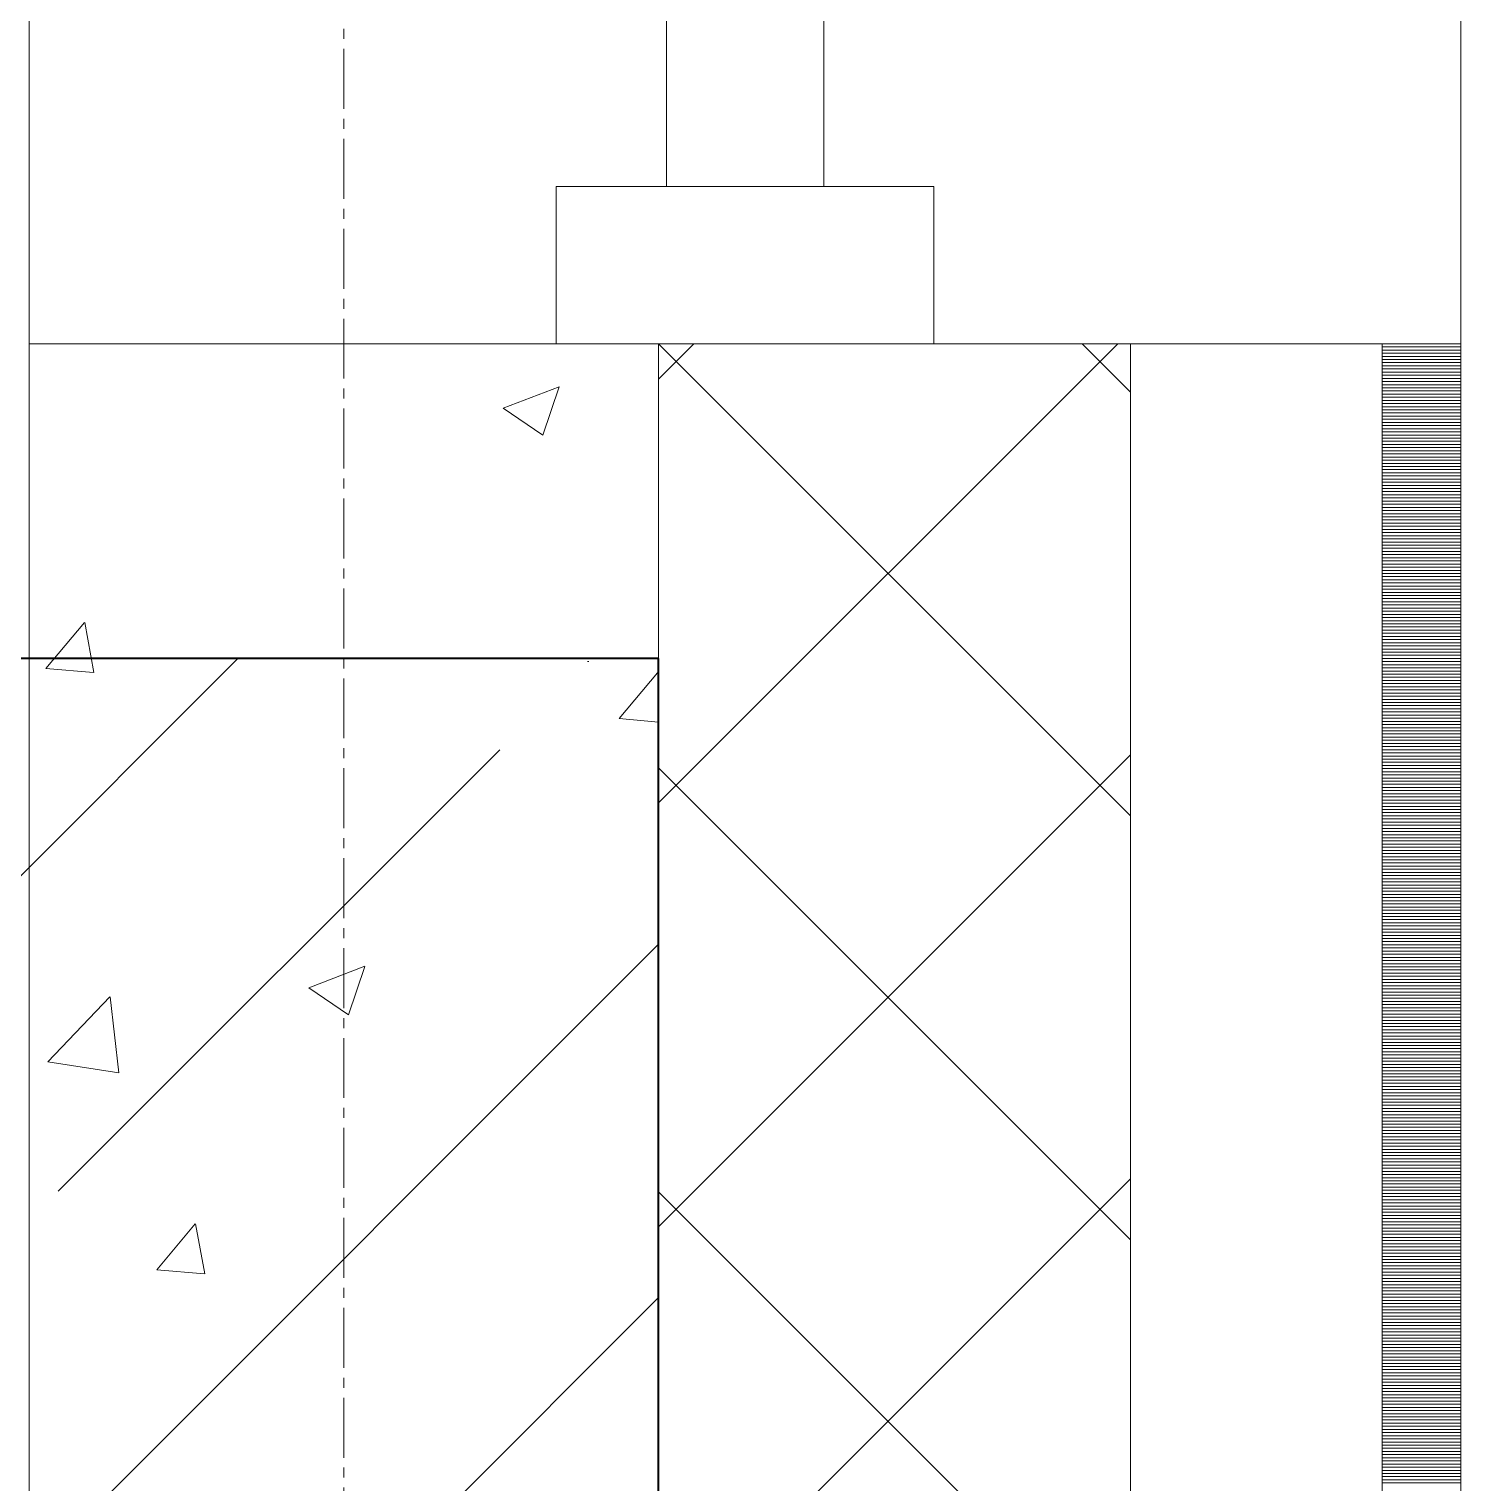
# Model space of a CAD drawing. Header units: millimetres. Extents: x 470010 to 1231400, y -134005 to 421770.
# Drawn here: x 529004.5 to 529459.5, y -72097.9 to -71635.9 of the extents above; entities that cross this region are included whole.
import ezdxf

# ---------------------------------------------------------------- set-up
doc = ezdxf.new("R2010")
doc.units = ezdxf.units.MM
doc.linetypes.add('CENTER2', pattern=[28.575, 19.05, -3.175, 3.175, -3.175])
doc.linetypes.add('HIDDEN2', pattern=[4.7625, 3.175, -1.5875])
for name, color, linetype, lineweight in [('A-Wall_Материал_Газоблок_Контур', 250, 'Continuous', 0), ('АР_Колонны', 70, 'Continuous', 30), ('АР_Окна', 4, 'Continuous', 5), ('АР_Стены ЖБ', 7, 'Continuous', 35), ('АР_Стены ПЕНОблок', 52, 'Continuous', 20), ('АР_Тонкая', 254, 'Continuous', 5), ('АР_Утеплитель', 31, 'Continuous', 0), ('АР_Штриховка', 8, 'Continuous', 0)]:
    doc.layers.add(name, color=color, linetype=linetype, lineweight=lineweight)
doc.layers.add('АР_Оси_РД_100', color=7, linetype='Continuous', lineweight=0, true_color=0x525252)

msp = doc.modelspace()

# ---------------------------------------------------------------- hatches: boundary and pattern name
at = {"layer": 'АР_Штриховка', "linetype": 'Continuous', "lineweight": 5, "true_color": 0x000000}
h = msp.add_hatch(dxfattribs=at)
h.set_pattern_fill('ANSI35', color=18, scale=25, style=0)
h.set_pattern_definition([(45, (509004.53, -133435.88), (-112.2532, 112.2532), []), (45, (509116.79, -133435.88), (-112.2532, 112.2532), [198.4375, -39.6875, 0, -39.6875])])
h.paths.add_polyline_path([(529204.532, -71835.876), (528984.532, -71835.876), (528984.532, -73035.876), (529204.532, -73035.876)], flags=0)

# ---------------------------------------------------------------- linework, layer by layer
at = {"layer": 'A-Wall_Материал_Газоблок_Контур', "color": 18, "linetype": 'Continuous', "lineweight": 0, "true_color": 0x000000}
for p, q in [((529004.532, -68435.876), (529004.532, -71735.876)), ((529459.532, -71735.876), (529459.532, -68435.876))]:
    msp.add_line(p, q, dxfattribs=at)
at = {"layer": 'АР_Колонны', "color": 18, "linetype": 'HIDDEN2', "lineweight": 25, "true_color": 0x000000}
for p, q in [((528984.532, -71835.876), (529204.532, -71835.876)), ((528984.532, -71835.876), (529204.532, -71835.876)), ((529204.532, -71835.876), (529204.532, -73035.876))]:
    msp.add_line(p, q, dxfattribs=at)
at = {"layer": 'АР_Колонны', "color": 18, "linetype": 'Continuous', "lineweight": 30, "true_color": 0x000000}
for p, q in [((529204.532, -71835.876), (528984.532, -71835.876)), ((529204.532, -71835.876), (528984.532, -71835.876)), ((529204.532, -73035.876), (529204.532, -71835.876))]:
    msp.add_line(p, q, dxfattribs=at)
at = {"layer": 'АР_Окна', "color": 18, "linetype": 'Continuous', "lineweight": 5, "true_color": 0x000000}
for p, q in [((529004.532, -68435.876), (529004.532, -71735.876)), ((529459.532, -68435.876), (529459.532, -71735.876)), ((529207.032, -71685.876), (529207.032, -68485.876)), ((529257.032, -68485.876), (529257.032, -71685.876)), ((529257.032, -71685.876), (529207.032, -71685.876)), ((529257.032, -71685.876), (529207.032, -71685.876))]:
    msp.add_line(p, q, dxfattribs=at)
msp.add_lwpolyline([(529292.032, -71685.876), (529292.032, -71735.876), (529172.032, -71735.876), (529172.032, -71685.876)], close=True, dxfattribs=at)
msp.add_lwpolyline([(529292.032, -71685.876), (529292.032, -71735.876), (529172.032, -71735.876), (529172.032, -71685.876)], close=True, dxfattribs=at)
at = {"layer": 'АР_Оси_РД_100', "linetype": 'CENTER2'}
msp.add_line((529104.533, -97435.876), (529104.533, -61707.197), dxfattribs=at)
at = {"layer": 'АР_Стены ЖБ', "color": 18, "linetype": 'Continuous', "lineweight": 40, "true_color": 0x000000}
for p, q in [((529204.532, -71835.876), (528984.532, -71835.876)), ((529204.532, -71835.876), (528984.532, -71835.876)), ((529204.532, -73035.876), (529204.532, -71835.876))]:
    msp.add_line(p, q, dxfattribs=at)
at = {"layer": 'АР_Стены ПЕНОблок', "color": 18, "linetype": 'Continuous', "lineweight": 20, "true_color": 0x000000}
for p, q in [((529204.532, -71735.876), (529004.532, -71735.876)), ((529204.532, -71735.876), (529004.532, -71735.876)), ((529004.532, -71735.876), (529004.532, -81935.876)), ((529204.532, -81935.876), (529204.532, -71735.876))]:
    msp.add_line(p, q, dxfattribs=at)
at = {"layer": 'АР_Тонкая', "color": 18, "linetype": 'Continuous', "lineweight": 5, "true_color": 0x000000}
for p, q in [((529434.532, -71735.876), (529354.532, -71735.876)), ((529434.532, -71735.876), (529354.532, -71735.876)), ((529354.532, -71735.876), (529354.532, -81935.876)), ((529459.532, -71735.876), (529434.532, -71735.876)), ((529434.532, -81935.876), (529434.532, -71735.876)), ((529459.532, -71735.876), (529434.532, -71735.876)), ((529434.532, -71735.876), (529434.532, -81935.876)), ((529459.532, -81935.876), (529459.532, -71735.876))]:
    msp.add_line(p, q, dxfattribs=at)
at = {"layer": 'АР_Утеплитель', "color": 18, "linetype": 'Continuous', "lineweight": 0, "true_color": 0x000000}
for p, q in [((529354.532, -71735.876), (529204.532, -71735.876)), ((529354.532, -71735.876), (529204.532, -71735.876)), ((529204.532, -71735.876), (529204.532, -81935.876)), ((529354.532, -81935.876), (529354.532, -71735.876))]:
    msp.add_line(p, q, dxfattribs=at)
at = {"layer": 'АР_Штриховка', "color": 18, "linetype": 'Continuous', "lineweight": 0, "true_color": 0x000000}
for p, q in [((529204.532, -71747.092), (529215.749, -71735.876)), ((529204.532, -71881.796), (529350.453, -71735.876)), ((529204.532, -71747.092), (529215.749, -71735.876)), ((529204.532, -71881.796), (529350.453, -71735.876)), ((529354.532, -71885.94), (529204.532, -71735.94)), ((529354.532, -71885.94), (529204.532, -71735.94)), ((529354.532, -71751.236), (529339.172, -71735.876)), ((529354.532, -71751.236), (529339.172, -71735.876)), ((529434.532, -71736.876), (529459.532, -71736.876)), ((529434.532, -71736.876), (529459.532, -71736.876)), ((529434.532, -71737.876), (529459.532, -71737.876)), ((529434.532, -71737.876), (529459.532, -71737.876)), ((529434.532, -71738.876), (529459.532, -71738.876)), ((529434.532, -71738.876), (529459.532, -71738.876)), ((529434.532, -71739.876), (529459.532, -71739.876)), ((529434.532, -71739.876), (529459.532, -71739.876)), ((529434.532, -71740.876), (529459.532, -71740.876)), ((529434.532, -71740.876), (529459.532, -71740.876)), ((529434.532, -71741.876), (529459.532, -71741.876)), ((529434.532, -71741.876), (529459.532, -71741.876)), ((529434.532, -71742.876), (529459.532, -71742.876)), ((529434.532, -71742.876), (529459.532, -71742.876)), ((529434.532, -71743.876), (529459.532, -71743.876)), ((529434.532, -71743.876), (529459.532, -71743.876)), ((529434.532, -71744.876), (529459.532, -71744.876)), ((529434.532, -71744.876), (529459.532, -71744.876)), ((529434.532, -71745.876), (529459.532, -71745.876)), ((529434.532, -71745.876), (529459.532, -71745.876)), ((529434.532, -71746.876), (529459.532, -71746.876)), ((529434.532, -71746.876), (529459.532, -71746.876)), ((529434.532, -71747.876), (529459.532, -71747.876)), ((529434.532, -71747.876), (529459.532, -71747.876)), ((529155.187, -71756.339), (529172.971, -71749.512)), ((529155.187, -71756.339), (529172.971, -71749.512)), ((529167.804, -71764.911), (529172.954, -71749.562)), ((529167.804, -71764.911), (529172.954, -71749.562)), ((529434.532, -71748.876), (529459.532, -71748.876)), ((529434.532, -71748.876), (529459.532, -71748.876)), ((529434.532, -71749.876), (529459.532, -71749.876)), ((529434.532, -71749.876), (529459.532, -71749.876)), ((529434.532, -71750.876), (529459.532, -71750.876)), ((529434.532, -71750.876), (529459.532, -71750.876)), ((529434.532, -71751.876), (529459.532, -71751.876)), ((529434.532, -71751.876), (529459.532, -71751.876)), ((529434.532, -71752.876), (529459.532, -71752.876)), ((529434.532, -71752.876), (529459.532, -71752.876)), ((529155.165, -71756.387), (529167.799, -71764.909)), ((529155.165, -71756.387), (529167.799, -71764.909)), ((529434.532, -71753.876), (529459.532, -71753.876)), ((529434.532, -71753.876), (529459.532, -71753.876)), ((529434.532, -71754.876), (529459.532, -71754.876)), ((529434.532, -71754.876), (529459.532, -71754.876)), ((529434.532, -71755.876), (529459.532, -71755.876)), ((529434.532, -71755.876), (529459.532, -71755.876)), ((529434.532, -71756.876), (529459.532, -71756.876)), ((529434.532, -71756.876), (529459.532, -71756.876)), ((529434.532, -71757.876), (529459.532, -71757.876)), ((529434.532, -71757.876), (529459.532, -71757.876)), ((529434.532, -71758.876), (529459.532, -71758.876)), ((529434.532, -71758.876), (529459.532, -71758.876)), ((529434.532, -71759.876), (529459.532, -71759.876)), ((529434.532, -71759.876), (529459.532, -71759.876)), ((529434.532, -71760.876), (529459.532, -71760.876)), ((529434.532, -71760.876), (529459.532, -71760.876)), ((529434.532, -71761.876), (529459.532, -71761.876)), ((529434.532, -71761.876), (529459.532, -71761.876)), ((529434.532, -71762.876), (529459.532, -71762.876)), ((529434.532, -71762.876), (529459.532, -71762.876)), ((529434.532, -71763.876), (529459.532, -71763.876)), ((529434.532, -71763.876), (529459.532, -71763.876)), ((529434.532, -71764.876), (529459.532, -71764.876)), ((529434.532, -71764.876), (529459.532, -71764.876)), ((529434.532, -71765.876), (529459.532, -71765.876)), ((529434.532, -71765.876), (529459.532, -71765.876)), ((529434.532, -71766.876), (529459.532, -71766.876)), ((529434.532, -71766.876), (529459.532, -71766.876)), ((529434.532, -71767.876), (529459.532, -71767.876)), ((529434.532, -71767.876), (529459.532, -71767.876)), ((529434.532, -71768.876), (529459.532, -71768.876)), ((529434.532, -71768.876), (529459.532, -71768.876)), ((529434.532, -71769.876), (529459.532, -71769.876)), ((529434.532, -71769.876), (529459.532, -71769.876)), ((529434.532, -71770.876), (529459.532, -71770.876)), ((529434.532, -71770.876), (529459.532, -71770.876)), ((529434.532, -71771.876), (529459.532, -71771.876)), ((529434.532, -71771.876), (529459.532, -71771.876)), ((529434.532, -71772.876), (529459.532, -71772.876)), ((529434.532, -71772.876), (529459.532, -71772.876)), ((529434.532, -71773.876), (529459.532, -71773.876)), ((529434.532, -71773.876), (529459.532, -71773.876)), ((529434.532, -71774.876), (529459.532, -71774.876)), ((529434.532, -71774.876), (529459.532, -71774.876)), ((529434.532, -71775.876), (529459.532, -71775.876)), ((529434.532, -71775.876), (529459.532, -71775.876)), ((529434.532, -71776.876), (529459.532, -71776.876)), ((529434.532, -71776.876), (529459.532, -71776.876)), ((529434.532, -71777.876), (529459.532, -71777.876)), ((529434.532, -71777.876), (529459.532, -71777.876)), ((529434.532, -71778.876), (529459.532, -71778.876)), ((529434.532, -71778.876), (529459.532, -71778.876)), ((529434.532, -71779.876), (529459.532, -71779.876)), ((529434.532, -71779.876), (529459.532, -71779.876)), ((529434.532, -71780.876), (529459.532, -71780.876)), ((529434.532, -71780.876), (529459.532, -71780.876)), ((529434.532, -71781.876), (529459.532, -71781.876)), ((529434.532, -71781.876), (529459.532, -71781.876)), ((529434.532, -71782.876), (529459.532, -71782.876)), ((529434.532, -71782.876), (529459.532, -71782.876)), ((529434.532, -71783.876), (529459.532, -71783.876)), ((529434.532, -71783.876), (529459.532, -71783.876)), ((529434.532, -71784.876), (529459.532, -71784.876)), ((529434.532, -71784.876), (529459.532, -71784.876)), ((529434.532, -71785.876), (529459.532, -71785.876)), ((529434.532, -71785.876), (529459.532, -71785.876)), ((529434.532, -71786.876), (529459.532, -71786.876)), ((529434.532, -71786.876), (529459.532, -71786.876)), ((529434.532, -71787.876), (529459.532, -71787.876)), ((529434.532, -71787.876), (529459.532, -71787.876)), ((529434.532, -71788.876), (529459.532, -71788.876)), ((529434.532, -71788.876), (529459.532, -71788.876)), ((529434.532, -71789.876), (529459.532, -71789.876)), ((529434.532, -71789.876), (529459.532, -71789.876)), ((529434.532, -71790.876), (529459.532, -71790.876)), ((529434.532, -71790.876), (529459.532, -71790.876)), ((529434.532, -71791.876), (529459.532, -71791.876)), ((529434.532, -71791.876), (529459.532, -71791.876)), ((529434.532, -71792.876), (529459.532, -71792.876)), ((529434.532, -71792.876), (529459.532, -71792.876)), ((529434.532, -71793.876), (529459.532, -71793.876)), ((529434.532, -71793.876), (529459.532, -71793.876)), ((529434.532, -71794.876), (529459.532, -71794.876)), ((529434.532, -71794.876), (529459.532, -71794.876)), ((529434.532, -71795.876), (529459.532, -71795.876)), ((529434.532, -71795.876), (529459.532, -71795.876)), ((529434.532, -71796.876), (529459.532, -71796.876)), ((529434.532, -71796.876), (529459.532, -71796.876)), ((529434.532, -71797.876), (529459.532, -71797.876)), ((529434.532, -71797.876), (529459.532, -71797.876)), ((529434.532, -71798.876), (529459.532, -71798.876)), ((529434.532, -71798.876), (529459.532, -71798.876)), ((529434.532, -71799.876), (529459.532, -71799.876)), ((529434.532, -71799.876), (529459.532, -71799.876)), ((529434.532, -71800.876), (529459.532, -71800.876)), ((529434.532, -71800.876), (529459.532, -71800.876)), ((529434.532, -71801.876), (529459.532, -71801.876)), ((529434.532, -71801.876), (529459.532, -71801.876)), ((529434.532, -71802.876), (529459.532, -71802.876)), ((529434.532, -71802.876), (529459.532, -71802.876)), ((529434.532, -71803.876), (529459.532, -71803.876)), ((529434.532, -71803.876), (529459.532, -71803.876)), ((529434.532, -71804.876), (529459.532, -71804.876)), ((529434.532, -71804.876), (529459.532, -71804.876)), ((529434.532, -71805.876), (529459.532, -71805.876)), ((529434.532, -71805.876), (529459.532, -71805.876)), ((529434.532, -71806.876), (529459.532, -71806.876)), ((529434.532, -71806.876), (529459.532, -71806.876)), ((529434.532, -71807.876), (529459.532, -71807.876)), ((529434.532, -71807.876), (529459.532, -71807.876)), ((529434.532, -71808.876), (529459.532, -71808.876)), ((529434.532, -71808.876), (529459.532, -71808.876)), ((529434.532, -71809.876), (529459.532, -71809.876)), ((529434.532, -71809.876), (529459.532, -71809.876)), ((529434.532, -71810.876), (529459.532, -71810.876)), ((529434.532, -71810.876), (529459.532, -71810.876)), ((529434.532, -71811.876), (529459.532, -71811.876)), ((529434.532, -71811.876), (529459.532, -71811.876)), ((529434.532, -71812.876), (529459.532, -71812.876)), ((529434.532, -71812.876), (529459.532, -71812.876)), ((529434.532, -71813.876), (529459.532, -71813.876)), ((529434.532, -71813.876), (529459.532, -71813.876)), ((529434.532, -71814.876), (529459.532, -71814.876)), ((529434.532, -71814.876), (529459.532, -71814.876)), ((529434.532, -71815.876), (529459.532, -71815.876)), ((529434.532, -71815.876), (529459.532, -71815.876)), ((529434.532, -71816.876), (529459.532, -71816.876)), ((529434.532, -71816.876), (529459.532, -71816.876)), ((529434.532, -71817.876), (529459.532, -71817.876)), ((529434.532, -71817.876), (529459.532, -71817.876)), ((529434.532, -71818.876), (529459.532, -71818.876)), ((529434.532, -71818.876), (529459.532, -71818.876)), ((529434.532, -71819.876), (529459.532, -71819.876)), ((529434.532, -71819.876), (529459.532, -71819.876)), ((529434.532, -71820.876), (529459.532, -71820.876)), ((529434.532, -71820.876), (529459.532, -71820.876)), ((529434.532, -71821.876), (529459.532, -71821.876)), ((529434.532, -71821.876), (529459.532, -71821.876)), ((529009.816, -71839.059), (529022.062, -71824.466)), ((529009.816, -71839.059), (529022.062, -71824.466)), ((529025.088, -71840.372), (529022.152, -71824.45)), ((529025.088, -71840.372), (529022.152, -71824.45)), ((529434.532, -71822.876), (529459.532, -71822.876)), ((529434.532, -71822.876), (529459.532, -71822.876)), ((529434.532, -71823.876), (529459.532, -71823.876)), ((529434.532, -71823.876), (529459.532, -71823.876)), ((529434.532, -71824.876), (529459.532, -71824.876)), ((529434.532, -71824.876), (529459.532, -71824.876)), ((529434.532, -71825.876), (529459.532, -71825.876)), ((529434.532, -71825.876), (529459.532, -71825.876)), ((529434.532, -71826.876), (529459.532, -71826.876)), ((529434.532, -71826.876), (529459.532, -71826.876)), ((529434.532, -71827.876), (529459.532, -71827.876)), ((529434.532, -71827.876), (529459.532, -71827.876)), ((529434.532, -71828.876), (529459.532, -71828.876)), ((529434.532, -71828.876), (529459.532, -71828.876)), ((529434.532, -71829.876), (529459.532, -71829.876)), ((529434.532, -71829.876), (529459.532, -71829.876)), ((529434.532, -71830.876), (529459.532, -71830.876)), ((529434.532, -71830.876), (529459.532, -71830.876)), ((529434.532, -71831.876), (529459.532, -71831.876)), ((529434.532, -71831.876), (529459.532, -71831.876)), ((529434.532, -71832.876), (529459.532, -71832.876)), ((529434.532, -71832.876), (529459.532, -71832.876)), ((529434.532, -71833.876), (529459.532, -71833.876)), ((529434.532, -71833.876), (529459.532, -71833.876)), ((529434.532, -71834.876), (529459.532, -71834.876)), ((529434.532, -71834.876), (529459.532, -71834.876)), ((529434.532, -71835.876), (529459.532, -71835.876)), ((529434.532, -71835.876), (529459.532, -71835.876)), ((529009.816, -71839.06), (529024.998, -71840.388)), ((529009.816, -71839.06), (529024.998, -71840.388)), ((529192.001, -71854.998), (529204.246, -71840.405)), ((529192.001, -71854.998), (529204.246, -71840.405)), ((529204.532, -71841.456), (529204.336, -71840.39)), ((529204.532, -71841.456), (529204.336, -71840.39)), ((529434.532, -71836.876), (529459.532, -71836.876)), ((529434.532, -71836.876), (529459.532, -71836.876)), ((529434.532, -71837.876), (529459.532, -71837.876)), ((529434.532, -71837.876), (529459.532, -71837.876)), ((529434.532, -71838.876), (529459.532, -71838.876)), ((529434.532, -71838.876), (529459.532, -71838.876)), ((529434.532, -71839.876), (529459.532, -71839.876)), ((529434.532, -71839.876), (529459.532, -71839.876)), ((529434.532, -71840.876), (529459.532, -71840.876)), ((529434.532, -71840.876), (529459.532, -71840.876)), ((529434.532, -71841.876), (529459.532, -71841.876)), ((529434.532, -71841.876), (529459.532, -71841.876)), ((529434.532, -71842.876), (529459.532, -71842.876)), ((529434.532, -71842.876), (529459.532, -71842.876)), ((529434.532, -71843.876), (529459.532, -71843.876)), ((529434.532, -71843.876), (529459.532, -71843.876)), ((529434.532, -71844.876), (529459.532, -71844.876)), ((529434.532, -71844.876), (529459.532, -71844.876)), ((529434.532, -71845.876), (529459.532, -71845.876)), ((529434.532, -71845.876), (529459.532, -71845.876)), ((529434.532, -71846.876), (529459.532, -71846.876)), ((529434.532, -71846.876), (529459.532, -71846.876)), ((529434.532, -71847.876), (529459.532, -71847.876)), ((529434.532, -71847.876), (529459.532, -71847.876)), ((529434.532, -71848.876), (529459.532, -71848.876)), ((529434.532, -71848.876), (529459.532, -71848.876)), ((529434.532, -71849.876), (529459.532, -71849.876)), ((529434.532, -71849.876), (529459.532, -71849.876)), ((529434.532, -71850.876), (529459.532, -71850.876)), ((529434.532, -71850.876), (529459.532, -71850.876)), ((529434.532, -71851.876), (529459.532, -71851.876)), ((529434.532, -71851.876), (529459.532, -71851.876)), ((529434.532, -71852.876), (529459.532, -71852.876)), ((529434.532, -71852.876), (529459.532, -71852.876)), ((529434.532, -71853.876), (529459.532, -71853.876)), ((529434.532, -71853.876), (529459.532, -71853.876)), ((529192.001, -71854.999), (529204.532, -71856.095)), ((529192.001, -71854.999), (529204.532, -71856.095)), ((529434.532, -71854.876), (529459.532, -71854.876)), ((529434.532, -71854.876), (529459.532, -71854.876)), ((529434.532, -71855.876), (529459.532, -71855.876)), ((529434.532, -71855.876), (529459.532, -71855.876)), ((529434.532, -71856.876), (529459.532, -71856.876)), ((529434.532, -71856.876), (529459.532, -71856.876)), ((529434.532, -71857.876), (529459.532, -71857.876)), ((529434.532, -71857.876), (529459.532, -71857.876)), ((529434.532, -71858.876), (529459.532, -71858.876)), ((529434.532, -71858.876), (529459.532, -71858.876)), ((529434.532, -71859.876), (529459.532, -71859.876)), ((529434.532, -71859.876), (529459.532, -71859.876)), ((529434.532, -71860.876), (529459.532, -71860.876)), ((529434.532, -71860.876), (529459.532, -71860.876)), ((529434.532, -71861.876), (529459.532, -71861.876)), ((529434.532, -71861.876), (529459.532, -71861.876)), ((529434.532, -71862.876), (529459.532, -71862.876)), ((529434.532, -71862.876), (529459.532, -71862.876)), ((529434.532, -71863.876), (529459.532, -71863.876)), ((529434.532, -71863.876), (529459.532, -71863.876)), ((529204.532, -72016.5), (529354.532, -71866.5)), ((529204.532, -72016.5), (529354.532, -71866.5)), ((529434.532, -71864.876), (529459.532, -71864.876)), ((529434.532, -71864.876), (529459.532, -71864.876)), ((529434.532, -71865.876), (529459.532, -71865.876)), ((529434.532, -71865.876), (529459.532, -71865.876)), ((529434.532, -71866.876), (529459.532, -71866.876)), ((529434.532, -71866.876), (529459.532, -71866.876)), ((529434.532, -71867.876), (529459.532, -71867.876)), ((529434.532, -71867.876), (529459.532, -71867.876)), ((529354.532, -72020.644), (529204.532, -71870.644)), ((529354.532, -72020.644), (529204.532, -71870.644)), ((529434.532, -71868.876), (529459.532, -71868.876)), ((529434.532, -71868.876), (529459.532, -71868.876)), ((529434.532, -71869.876), (529459.532, -71869.876)), ((529434.532, -71869.876), (529459.532, -71869.876)), ((529434.532, -71870.876), (529459.532, -71870.876)), ((529434.532, -71870.876), (529459.532, -71870.876)), ((529434.532, -71871.876), (529459.532, -71871.876)), ((529434.532, -71871.876), (529459.532, -71871.876)), ((529434.532, -71872.876), (529459.532, -71872.876)), ((529434.532, -71872.876), (529459.532, -71872.876)), ((529434.532, -71873.876), (529459.532, -71873.876)), ((529434.532, -71873.876), (529459.532, -71873.876)), ((529434.532, -71874.876), (529459.532, -71874.876)), ((529434.532, -71874.876), (529459.532, -71874.876)), ((529434.532, -71875.876), (529459.532, -71875.876)), ((529434.532, -71875.876), (529459.532, -71875.876)), ((529434.532, -71876.876), (529459.532, -71876.876)), ((529434.532, -71876.876), (529459.532, -71876.876)), ((529434.532, -71877.876), (529459.532, -71877.876)), ((529434.532, -71877.876), (529459.532, -71877.876)), ((529434.532, -71878.876), (529459.532, -71878.876)), ((529434.532, -71878.876), (529459.532, -71878.876)), ((529434.532, -71879.876), (529459.532, -71879.876)), ((529434.532, -71879.876), (529459.532, -71879.876)), ((529434.532, -71880.876), (529459.532, -71880.876)), ((529434.532, -71880.876), (529459.532, -71880.876)), ((529434.532, -71881.876), (529459.532, -71881.876)), ((529434.532, -71881.876), (529459.532, -71881.876)), ((529434.532, -71882.876), (529459.532, -71882.876)), ((529434.532, -71882.876), (529459.532, -71882.876)), ((529434.532, -71883.876), (529459.532, -71883.876)), ((529434.532, -71883.876), (529459.532, -71883.876)), ((529434.532, -71884.876), (529459.532, -71884.876)), ((529434.532, -71884.876), (529459.532, -71884.876)), ((529434.532, -71885.876), (529459.532, -71885.876)), ((529434.532, -71885.876), (529459.532, -71885.876)), ((529434.532, -71886.876), (529459.532, -71886.876)), ((529434.532, -71886.876), (529459.532, -71886.876)), ((529434.532, -71887.876), (529459.532, -71887.876)), ((529434.532, -71887.876), (529459.532, -71887.876)), ((529434.532, -71888.876), (529459.532, -71888.876)), ((529434.532, -71888.876), (529459.532, -71888.876)), ((529434.532, -71889.876), (529459.532, -71889.876)), ((529434.532, -71889.876), (529459.532, -71889.876)), ((529434.532, -71890.876), (529459.532, -71890.876)), ((529434.532, -71890.876), (529459.532, -71890.876)), ((529434.532, -71891.876), (529459.532, -71891.876)), ((529434.532, -71891.876), (529459.532, -71891.876)), ((529434.532, -71892.876), (529459.532, -71892.876)), ((529434.532, -71892.876), (529459.532, -71892.876)), ((529434.532, -71893.876), (529459.532, -71893.876)), ((529434.532, -71893.876), (529459.532, -71893.876)), ((529434.532, -71894.876), (529459.532, -71894.876)), ((529434.532, -71894.876), (529459.532, -71894.876)), ((529434.532, -71895.876), (529459.532, -71895.876)), ((529434.532, -71895.876), (529459.532, -71895.876)), ((529434.532, -71896.876), (529459.532, -71896.876)), ((529434.532, -71896.876), (529459.532, -71896.876)), ((529434.532, -71897.876), (529459.532, -71897.876)), ((529434.532, -71897.876), (529459.532, -71897.876)), ((529434.532, -71898.876), (529459.532, -71898.876)), ((529434.532, -71898.876), (529459.532, -71898.876)), ((529434.532, -71899.876), (529459.532, -71899.876)), ((529434.532, -71899.876), (529459.532, -71899.876)), ((529434.532, -71900.876), (529459.532, -71900.876)), ((529434.532, -71900.876), (529459.532, -71900.876)), ((529434.532, -71901.876), (529459.532, -71901.876)), ((529434.532, -71901.876), (529459.532, -71901.876)), ((529434.532, -71902.876), (529459.532, -71902.876)), ((529434.532, -71902.876), (529459.532, -71902.876)), ((529434.532, -71903.876), (529459.532, -71903.876)), ((529434.532, -71903.876), (529459.532, -71903.876)), ((529434.532, -71904.876), (529459.532, -71904.876)), ((529434.532, -71904.876), (529459.532, -71904.876)), ((529434.532, -71905.876), (529459.532, -71905.876)), ((529434.532, -71905.876), (529459.532, -71905.876)), ((529434.532, -71906.876), (529459.532, -71906.876)), ((529434.532, -71906.876), (529459.532, -71906.876)), ((529434.532, -71907.876), (529459.532, -71907.876)), ((529434.532, -71907.876), (529459.532, -71907.876)), ((529434.532, -71908.876), (529459.532, -71908.876)), ((529434.532, -71908.876), (529459.532, -71908.876)), ((529434.532, -71909.876), (529459.532, -71909.876)), ((529434.532, -71909.876), (529459.532, -71909.876)), ((529434.532, -71910.876), (529459.532, -71910.876)), ((529434.532, -71910.876), (529459.532, -71910.876)), ((529434.532, -71911.876), (529459.532, -71911.876)), ((529434.532, -71911.876), (529459.532, -71911.876)), ((529434.532, -71912.876), (529459.532, -71912.876)), ((529434.532, -71912.876), (529459.532, -71912.876)), ((529434.532, -71913.876), (529459.532, -71913.876)), ((529434.532, -71913.876), (529459.532, -71913.876)), ((529434.532, -71914.876), (529459.532, -71914.876)), ((529434.532, -71914.876), (529459.532, -71914.876)), ((529434.532, -71915.876), (529459.532, -71915.876)), ((529434.532, -71915.876), (529459.532, -71915.876)), ((529434.532, -71916.876), (529459.532, -71916.876)), ((529434.532, -71916.876), (529459.532, -71916.876)), ((529434.532, -71917.876), (529459.532, -71917.876)), ((529434.532, -71917.876), (529459.532, -71917.876)), ((529434.532, -71918.876), (529459.532, -71918.876)), ((529434.532, -71918.876), (529459.532, -71918.876)), ((529434.532, -71919.876), (529459.532, -71919.876)), ((529434.532, -71919.876), (529459.532, -71919.876)), ((529434.532, -71920.876), (529459.532, -71920.876)), ((529434.532, -71920.876), (529459.532, -71920.876)), ((529434.532, -71921.876), (529459.532, -71921.876)), ((529434.532, -71921.876), (529459.532, -71921.876)), ((529434.532, -71922.876), (529459.532, -71922.876)), ((529434.532, -71922.876), (529459.532, -71922.876)), ((529434.532, -71923.876), (529459.532, -71923.876)), ((529434.532, -71923.876), (529459.532, -71923.876)), ((529434.532, -71924.876), (529459.532, -71924.876)), ((529434.532, -71924.876), (529459.532, -71924.876)), ((529434.532, -71925.876), (529459.532, -71925.876)), ((529434.532, -71925.876), (529459.532, -71925.876)), ((529434.532, -71926.876), (529459.532, -71926.876)), ((529434.532, -71926.876), (529459.532, -71926.876)), ((529434.532, -71927.876), (529459.532, -71927.876)), ((529434.532, -71927.876), (529459.532, -71927.876)), ((529434.532, -71928.876), (529459.532, -71928.876)), ((529434.532, -71928.876), (529459.532, -71928.876)), ((529434.532, -71929.876), (529459.532, -71929.876)), ((529434.532, -71929.876), (529459.532, -71929.876)), ((529434.532, -71930.876), (529459.532, -71930.876)), ((529434.532, -71930.876), (529459.532, -71930.876)), ((529434.532, -71931.876), (529459.532, -71931.876)), ((529434.532, -71931.876), (529459.532, -71931.876)), ((529434.532, -71932.876), (529459.532, -71932.876)), ((529434.532, -71932.876), (529459.532, -71932.876)), ((529093.385, -71940.527), (529111.169, -71933.7)), ((529093.385, -71940.527), (529111.169, -71933.7)), ((529106.002, -71949.099), (529111.152, -71933.75)), ((529106.002, -71949.099), (529111.152, -71933.75)), ((529434.532, -71933.876), (529459.532, -71933.876)), ((529434.532, -71933.876), (529459.532, -71933.876)), ((529434.532, -71934.876), (529459.532, -71934.876)), ((529434.532, -71934.876), (529459.532, -71934.876)), ((529434.532, -71935.876), (529459.532, -71935.876)), ((529434.532, -71935.876), (529459.532, -71935.876)), ((529434.532, -71936.876), (529459.532, -71936.876)), ((529434.532, -71936.876), (529459.532, -71936.876)), ((529434.532, -71937.876), (529459.532, -71937.876)), ((529434.532, -71937.876), (529459.532, -71937.876)), ((529093.363, -71940.575), (529105.997, -71949.097)), ((529093.363, -71940.575), (529105.997, -71949.097)), ((529434.532, -71938.876), (529459.532, -71938.876)), ((529434.532, -71938.876), (529459.532, -71938.876)), ((529434.532, -71939.876), (529459.532, -71939.876)), ((529434.532, -71939.876), (529459.532, -71939.876)), ((529434.532, -71940.876), (529459.532, -71940.876)), ((529434.532, -71940.876), (529459.532, -71940.876)), ((529434.532, -71941.876), (529459.532, -71941.876)), ((529434.532, -71941.876), (529459.532, -71941.876)), ((529010.391, -71964.054), (529030.174, -71943.435)), ((529010.391, -71964.054), (529030.174, -71943.435)), ((529033.006, -71967.555), (529030.199, -71943.433)), ((529033.006, -71967.555), (529030.199, -71943.433)), ((529434.532, -71942.876), (529459.532, -71942.876)), ((529434.532, -71942.876), (529459.532, -71942.876)), ((529434.532, -71943.876), (529459.532, -71943.876)), ((529434.532, -71943.876), (529459.532, -71943.876)), ((529434.532, -71944.876), (529459.532, -71944.876)), ((529434.532, -71944.876), (529459.532, -71944.876)), ((529434.532, -71945.876), (529459.532, -71945.876)), ((529434.532, -71945.876), (529459.532, -71945.876)), ((529434.532, -71946.876), (529459.532, -71946.876)), ((529434.532, -71946.876), (529459.532, -71946.876)), ((529434.532, -71947.876), (529459.532, -71947.876)), ((529434.532, -71947.876), (529459.532, -71947.876)), ((529434.532, -71948.876), (529459.532, -71948.876)), ((529434.532, -71948.876), (529459.532, -71948.876)), ((529434.532, -71949.876), (529459.532, -71949.876)), ((529434.532, -71949.876), (529459.532, -71949.876)), ((529434.532, -71950.876), (529459.532, -71950.876)), ((529434.532, -71950.876), (529459.532, -71950.876)), ((529434.532, -71951.876), (529459.532, -71951.876)), ((529434.532, -71951.876), (529459.532, -71951.876)), ((529434.532, -71952.876), (529459.532, -71952.876)), ((529434.532, -71952.876), (529459.532, -71952.876)), ((529434.532, -71953.876), (529459.532, -71953.876)), ((529434.532, -71953.876), (529459.532, -71953.876)), ((529434.532, -71954.876), (529459.532, -71954.876)), ((529434.532, -71954.876), (529459.532, -71954.876)), ((529434.532, -71955.876), (529459.532, -71955.876)), ((529434.532, -71955.876), (529459.532, -71955.876)), ((529434.532, -71956.876), (529459.532, -71956.876)), ((529434.532, -71956.876), (529459.532, -71956.876)), ((529434.532, -71957.876), (529459.532, -71957.876)), ((529434.532, -71957.876), (529459.532, -71957.876)), ((529434.532, -71958.876), (529459.532, -71958.876)), ((529434.532, -71958.876), (529459.532, -71958.876)), ((529434.532, -71959.876), (529459.532, -71959.876)), ((529434.532, -71959.876), (529459.532, -71959.876)), ((529434.532, -71960.876), (529459.532, -71960.876)), ((529434.532, -71960.876), (529459.532, -71960.876)), ((529010.409, -71964.093), (529032.999, -71967.597)), ((529010.409, -71964.093), (529032.999, -71967.597)), ((529434.532, -71961.876), (529459.532, -71961.876)), ((529434.532, -71961.876), (529459.532, -71961.876)), ((529434.532, -71962.876), (529459.532, -71962.876)), ((529434.532, -71962.876), (529459.532, -71962.876)), ((529434.532, -71963.876), (529459.532, -71963.876)), ((529434.532, -71963.876), (529459.532, -71963.876)), ((529434.532, -71964.876), (529459.532, -71964.876)), ((529434.532, -71964.876), (529459.532, -71964.876)), ((529434.532, -71965.876), (529459.532, -71965.876)), ((529434.532, -71965.876), (529459.532, -71965.876)), ((529434.532, -71966.876), (529459.532, -71966.876)), ((529434.532, -71966.876), (529459.532, -71966.876)), ((529434.532, -71967.876), (529459.532, -71967.876)), ((529434.532, -71967.876), (529459.532, -71967.876)), ((529434.532, -71968.876), (529459.532, -71968.876)), ((529434.532, -71968.876), (529459.532, -71968.876)), ((529434.532, -71969.876), (529459.532, -71969.876)), ((529434.532, -71969.876), (529459.532, -71969.876)), ((529434.532, -71970.876), (529459.532, -71970.876)), ((529434.532, -71970.876), (529459.532, -71970.876)), ((529434.532, -71971.876), (529459.532, -71971.876)), ((529434.532, -71971.876), (529459.532, -71971.876)), ((529434.532, -71972.876), (529459.532, -71972.876)), ((529434.532, -71972.876), (529459.532, -71972.876)), ((529434.532, -71973.876), (529459.532, -71973.876)), ((529434.532, -71973.876), (529459.532, -71973.876)), ((529434.532, -71974.876), (529459.532, -71974.876)), ((529434.532, -71974.876), (529459.532, -71974.876)), ((529434.532, -71975.876), (529459.532, -71975.876)), ((529434.532, -71975.876), (529459.532, -71975.876)), ((529434.532, -71976.876), (529459.532, -71976.876)), ((529434.532, -71976.876), (529459.532, -71976.876)), ((529434.532, -71977.876), (529459.532, -71977.876)), ((529434.532, -71977.876), (529459.532, -71977.876)), ((529434.532, -71978.876), (529459.532, -71978.876)), ((529434.532, -71978.876), (529459.532, -71978.876)), ((529434.532, -71979.876), (529459.532, -71979.876)), ((529434.532, -71979.876), (529459.532, -71979.876)), ((529434.532, -71980.876), (529459.532, -71980.876)), ((529434.532, -71980.876), (529459.532, -71980.876)), ((529434.532, -71981.876), (529459.532, -71981.876)), ((529434.532, -71981.876), (529459.532, -71981.876)), ((529434.532, -71982.876), (529459.532, -71982.876)), ((529434.532, -71982.876), (529459.532, -71982.876)), ((529434.532, -71983.876), (529459.532, -71983.876)), ((529434.532, -71983.876), (529459.532, -71983.876)), ((529434.532, -71984.876), (529459.532, -71984.876)), ((529434.532, -71984.876), (529459.532, -71984.876)), ((529434.532, -71985.876), (529459.532, -71985.876)), ((529434.532, -71985.876), (529459.532, -71985.876)), ((529434.532, -71986.876), (529459.532, -71986.876)), ((529434.532, -71986.876), (529459.532, -71986.876)), ((529434.532, -71987.876), (529459.532, -71987.876)), ((529434.532, -71987.876), (529459.532, -71987.876)), ((529434.532, -71988.876), (529459.532, -71988.876)), ((529434.532, -71988.876), (529459.532, -71988.876)), ((529434.532, -71989.876), (529459.532, -71989.876)), ((529434.532, -71989.876), (529459.532, -71989.876)), ((529434.532, -71990.876), (529459.532, -71990.876)), ((529434.532, -71990.876), (529459.532, -71990.876)), ((529434.532, -71991.876), (529459.532, -71991.876)), ((529434.532, -71991.876), (529459.532, -71991.876)), ((529434.532, -71992.876), (529459.532, -71992.876)), ((529434.532, -71992.876), (529459.532, -71992.876)), ((529434.532, -71993.876), (529459.532, -71993.876)), ((529434.532, -71993.876), (529459.532, -71993.876)), ((529434.532, -71994.876), (529459.532, -71994.876)), ((529434.532, -71994.876), (529459.532, -71994.876)), ((529434.532, -71995.876), (529459.532, -71995.876)), ((529434.532, -71995.876), (529459.532, -71995.876)), ((529434.532, -71996.876), (529459.532, -71996.876)), ((529434.532, -71996.876), (529459.532, -71996.876)), ((529434.532, -71997.876), (529459.532, -71997.876)), ((529434.532, -71997.876), (529459.532, -71997.876)), ((529204.532, -72151.204), (529354.532, -72001.204)), ((529204.532, -72151.204), (529354.532, -72001.204)), ((529434.532, -71998.876), (529459.532, -71998.876)), ((529434.532, -71998.876), (529459.532, -71998.876)), ((529434.532, -71999.876), (529459.532, -71999.876)), ((529434.532, -71999.876), (529459.532, -71999.876)), ((529434.532, -72000.876), (529459.532, -72000.876)), ((529434.532, -72000.876), (529459.532, -72000.876)), ((529434.532, -72001.876), (529459.532, -72001.876)), ((529434.532, -72001.876), (529459.532, -72001.876)), ((529354.532, -72155.347), (529204.532, -72005.347)), ((529354.532, -72155.347), (529204.532, -72005.347)), ((529434.532, -72002.876), (529459.532, -72002.876)), ((529434.532, -72002.876), (529459.532, -72002.876)), ((529434.532, -72003.876), (529459.532, -72003.876)), ((529434.532, -72003.876), (529459.532, -72003.876)), ((529434.532, -72004.876), (529459.532, -72004.876)), ((529434.532, -72004.876), (529459.532, -72004.876)), ((529434.532, -72005.876), (529459.532, -72005.876)), ((529434.532, -72005.876), (529459.532, -72005.876)), ((529434.532, -72006.876), (529459.532, -72006.876)), ((529434.532, -72006.876), (529459.532, -72006.876)), ((529434.532, -72007.876), (529459.532, -72007.876)), ((529434.532, -72007.876), (529459.532, -72007.876)), ((529434.532, -72008.876), (529459.532, -72008.876)), ((529434.532, -72008.876), (529459.532, -72008.876)), ((529434.532, -72009.876), (529459.532, -72009.876)), ((529434.532, -72009.876), (529459.532, -72009.876)), ((529434.532, -72010.876), (529459.532, -72010.876)), ((529434.532, -72010.876), (529459.532, -72010.876)), ((529434.532, -72011.876), (529459.532, -72011.876)), ((529434.532, -72011.876), (529459.532, -72011.876)), ((529045.06, -72030.116), (529057.305, -72015.522)), ((529045.06, -72030.116), (529057.305, -72015.522)), ((529060.331, -72031.429), (529057.394, -72015.507)), ((529060.331, -72031.429), (529057.394, -72015.507)), ((529434.532, -72012.876), (529459.532, -72012.876)), ((529434.532, -72012.876), (529459.532, -72012.876)), ((529434.532, -72013.876), (529459.532, -72013.876)), ((529434.532, -72013.876), (529459.532, -72013.876)), ((529434.532, -72014.876), (529459.532, -72014.876)), ((529434.532, -72014.876), (529459.532, -72014.876)), ((529434.532, -72015.876), (529459.532, -72015.876)), ((529434.532, -72015.876), (529459.532, -72015.876)), ((529434.532, -72016.876), (529459.532, -72016.876)), ((529434.532, -72016.876), (529459.532, -72016.876)), ((529434.532, -72017.876), (529459.532, -72017.876)), ((529434.532, -72017.876), (529459.532, -72017.876)), ((529434.532, -72018.876), (529459.532, -72018.876)), ((529434.532, -72018.876), (529459.532, -72018.876)), ((529434.532, -72019.876), (529459.532, -72019.876)), ((529434.532, -72019.876), (529459.532, -72019.876)), ((529434.532, -72020.876), (529459.532, -72020.876)), ((529434.532, -72020.876), (529459.532, -72020.876)), ((529434.532, -72021.876), (529459.532, -72021.876)), ((529434.532, -72021.876), (529459.532, -72021.876)), ((529434.532, -72022.876), (529459.532, -72022.876)), ((529434.532, -72022.876), (529459.532, -72022.876)), ((529434.532, -72023.876), (529459.532, -72023.876)), ((529434.532, -72023.876), (529459.532, -72023.876)), ((529434.532, -72024.876), (529459.532, -72024.876)), ((529434.532, -72024.876), (529459.532, -72024.876)), ((529045.06, -72030.117), (529060.242, -72031.445)), ((529045.06, -72030.117), (529060.242, -72031.445)), ((529434.532, -72025.876), (529459.532, -72025.876)), ((529434.532, -72025.876), (529459.532, -72025.876)), ((529434.532, -72026.876), (529459.532, -72026.876)), ((529434.532, -72026.876), (529459.532, -72026.876)), ((529434.532, -72027.876), (529459.532, -72027.876)), ((529434.532, -72027.876), (529459.532, -72027.876)), ((529434.532, -72028.876), (529459.532, -72028.876)), ((529434.532, -72028.876), (529459.532, -72028.876)), ((529434.532, -72029.876), (529459.532, -72029.876)), ((529434.532, -72029.876), (529459.532, -72029.876)), ((529434.532, -72030.876), (529459.532, -72030.876)), ((529434.532, -72030.876), (529459.532, -72030.876)), ((529434.532, -72031.876), (529459.532, -72031.876)), ((529434.532, -72031.876), (529459.532, -72031.876)), ((529434.532, -72032.876), (529459.532, -72032.876)), ((529434.532, -72032.876), (529459.532, -72032.876)), ((529434.532, -72033.876), (529459.532, -72033.876)), ((529434.532, -72033.876), (529459.532, -72033.876)), ((529434.532, -72034.876), (529459.532, -72034.876)), ((529434.532, -72034.876), (529459.532, -72034.876)), ((529434.532, -72035.876), (529459.532, -72035.876)), ((529434.532, -72035.876), (529459.532, -72035.876)), ((529434.532, -72036.876), (529459.532, -72036.876)), ((529434.532, -72036.876), (529459.532, -72036.876)), ((529434.532, -72037.876), (529459.532, -72037.876)), ((529434.532, -72037.876), (529459.532, -72037.876)), ((529434.532, -72038.876), (529459.532, -72038.876)), ((529434.532, -72038.876), (529459.532, -72038.876)), ((529434.532, -72039.876), (529459.532, -72039.876)), ((529434.532, -72039.876), (529459.532, -72039.876)), ((529434.532, -72040.876), (529459.532, -72040.876)), ((529434.532, -72040.876), (529459.532, -72040.876)), ((529434.532, -72041.876), (529459.532, -72041.876)), ((529434.532, -72041.876), (529459.532, -72041.876)), ((529434.532, -72042.876), (529459.532, -72042.876)), ((529434.532, -72042.876), (529459.532, -72042.876)), ((529434.532, -72043.876), (529459.532, -72043.876)), ((529434.532, -72043.876), (529459.532, -72043.876)), ((529434.532, -72044.876), (529459.532, -72044.876)), ((529434.532, -72044.876), (529459.532, -72044.876)), ((529434.532, -72045.876), (529459.532, -72045.876)), ((529434.532, -72045.876), (529459.532, -72045.876)), ((529434.532, -72046.876), (529459.532, -72046.876)), ((529434.532, -72046.876), (529459.532, -72046.876)), ((529434.532, -72047.876), (529459.532, -72047.876)), ((529434.532, -72047.876), (529459.532, -72047.876)), ((529434.532, -72048.876), (529459.532, -72048.876)), ((529434.532, -72048.876), (529459.532, -72048.876)), ((529434.532, -72049.876), (529459.532, -72049.876)), ((529434.532, -72049.876), (529459.532, -72049.876)), ((529434.532, -72050.876), (529459.532, -72050.876)), ((529434.532, -72050.876), (529459.532, -72050.876)), ((529434.532, -72051.876), (529459.532, -72051.876)), ((529434.532, -72051.876), (529459.532, -72051.876)), ((529434.532, -72052.876), (529459.532, -72052.876)), ((529434.532, -72052.876), (529459.532, -72052.876)), ((529434.532, -72053.876), (529459.532, -72053.876)), ((529434.532, -72053.876), (529459.532, -72053.876)), ((529434.532, -72054.876), (529459.532, -72054.876)), ((529434.532, -72054.876), (529459.532, -72054.876)), ((529434.532, -72055.876), (529459.532, -72055.876)), ((529434.532, -72055.876), (529459.532, -72055.876)), ((529434.532, -72056.876), (529459.532, -72056.876)), ((529434.532, -72056.876), (529459.532, -72056.876)), ((529434.532, -72057.876), (529459.532, -72057.876)), ((529434.532, -72057.876), (529459.532, -72057.876)), ((529434.532, -72058.876), (529459.532, -72058.876)), ((529434.532, -72058.876), (529459.532, -72058.876)), ((529434.532, -72059.876), (529459.532, -72059.876)), ((529434.532, -72059.876), (529459.532, -72059.876)), ((529434.532, -72060.876), (529459.532, -72060.876)), ((529434.532, -72060.876), (529459.532, -72060.876)), ((529434.532, -72061.876), (529459.532, -72061.876)), ((529434.532, -72061.876), (529459.532, -72061.876)), ((529434.532, -72062.876), (529459.532, -72062.876)), ((529434.532, -72062.876), (529459.532, -72062.876)), ((529434.532, -72063.876), (529459.532, -72063.876)), ((529434.532, -72063.876), (529459.532, -72063.876)), ((529434.532, -72064.876), (529459.532, -72064.876)), ((529434.532, -72064.876), (529459.532, -72064.876)), ((529434.532, -72065.876), (529459.532, -72065.876)), ((529434.532, -72065.876), (529459.532, -72065.876)), ((529434.532, -72066.876), (529459.532, -72066.876)), ((529434.532, -72066.876), (529459.532, -72066.876)), ((529434.532, -72067.876), (529459.532, -72067.876)), ((529434.532, -72067.876), (529459.532, -72067.876)), ((529434.532, -72068.876), (529459.532, -72068.876)), ((529434.532, -72068.876), (529459.532, -72068.876)), ((529434.532, -72069.876), (529459.532, -72069.876)), ((529434.532, -72069.876), (529459.532, -72069.876)), ((529434.532, -72070.876), (529459.532, -72070.876)), ((529434.532, -72070.876), (529459.532, -72070.876)), ((529434.532, -72071.876), (529459.532, -72071.876)), ((529434.532, -72071.876), (529459.532, -72071.876)), ((529434.532, -72072.876), (529459.532, -72072.876)), ((529434.532, -72072.876), (529459.532, -72072.876)), ((529434.532, -72073.876), (529459.532, -72073.876)), ((529434.532, -72073.876), (529459.532, -72073.876)), ((529434.532, -72074.876), (529459.532, -72074.876)), ((529434.532, -72074.876), (529459.532, -72074.876)), ((529434.532, -72075.876), (529459.532, -72075.876)), ((529434.532, -72075.876), (529459.532, -72075.876)), ((529434.532, -72076.876), (529459.532, -72076.876)), ((529434.532, -72076.876), (529459.532, -72076.876)), ((529434.532, -72077.876), (529459.532, -72077.876)), ((529434.532, -72077.876), (529459.532, -72077.876)), ((529434.532, -72078.876), (529459.532, -72078.876)), ((529434.532, -72078.876), (529459.532, -72078.876)), ((529434.532, -72079.876), (529459.532, -72079.876)), ((529434.532, -72079.876), (529459.532, -72079.876)), ((529434.532, -72080.876), (529459.532, -72080.876)), ((529434.532, -72080.876), (529459.532, -72080.876)), ((529434.532, -72081.876), (529459.532, -72081.876)), ((529434.532, -72081.876), (529459.532, -72081.876)), ((529434.532, -72082.876), (529459.532, -72082.876)), ((529434.532, -72082.876), (529459.532, -72082.876)), ((529434.532, -72083.876), (529459.532, -72083.876)), ((529434.532, -72083.876), (529459.532, -72083.876)), ((529434.532, -72084.876), (529459.532, -72084.876)), ((529434.532, -72084.876), (529459.532, -72084.876)), ((529434.532, -72085.876), (529459.532, -72085.876)), ((529434.532, -72085.876), (529459.532, -72085.876)), ((529434.532, -72086.876), (529459.532, -72086.876)), ((529434.532, -72086.876), (529459.532, -72086.876)), ((529434.532, -72087.876), (529459.532, -72087.876)), ((529434.532, -72087.876), (529459.532, -72087.876)), ((529434.532, -72088.876), (529459.532, -72088.876)), ((529434.532, -72088.876), (529459.532, -72088.876)), ((529434.532, -72089.876), (529459.532, -72089.876)), ((529434.532, -72089.876), (529459.532, -72089.876)), ((529434.532, -72090.876), (529459.532, -72090.876)), ((529434.532, -72090.876), (529459.532, -72090.876)), ((529434.532, -72091.876), (529459.532, -72091.876)), ((529434.532, -72091.876), (529459.532, -72091.876)), ((529434.532, -72092.876), (529459.532, -72092.876)), ((529434.532, -72092.876), (529459.532, -72092.876)), ((529434.532, -72093.876), (529459.532, -72093.876)), ((529434.532, -72093.876), (529459.532, -72093.876)), ((529434.532, -72094.876), (529459.532, -72094.876)), ((529434.532, -72094.876), (529459.532, -72094.876)), ((529434.532, -72095.876), (529459.532, -72095.876)), ((529434.532, -72095.876), (529459.532, -72095.876)), ((529434.532, -72096.876), (529459.532, -72096.876)), ((529434.532, -72096.876), (529459.532, -72096.876)), ((529434.532, -72097.876), (529459.532, -72097.876))]:
    msp.add_line(p, q, dxfattribs=at)

doc.saveas('drawing.dxf')
